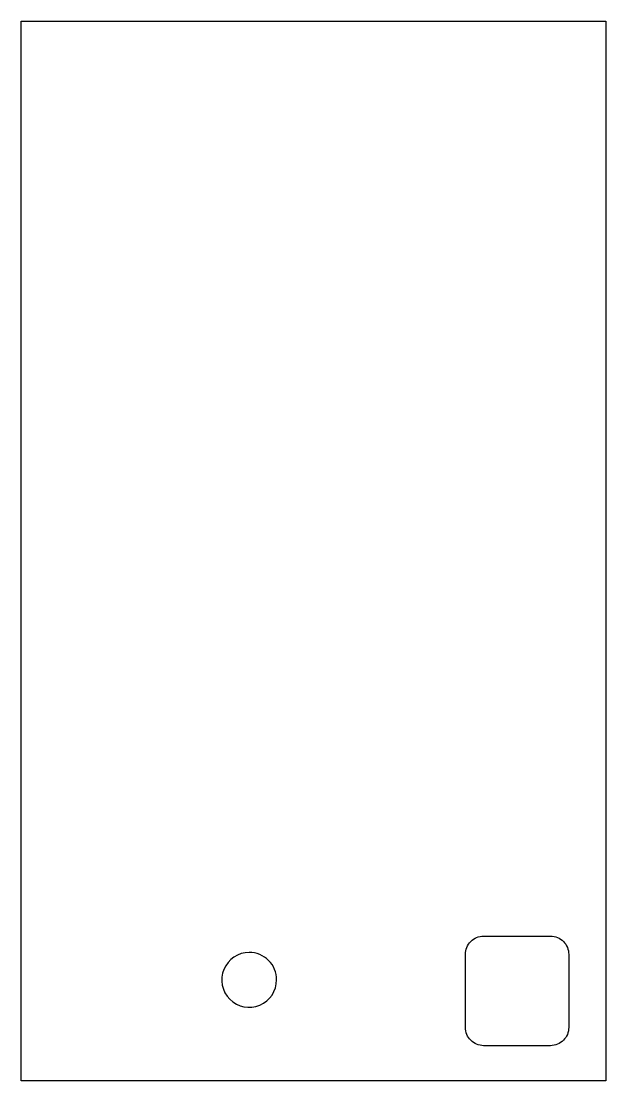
# Model space of a CAD drawing. Header units: millimetres. Extents: x 39 to 199, y 107 to 397.
import ezdxf

# ---------------------------------------------------------------- set-up
doc = ezdxf.new("R2010")
doc.units = ezdxf.units.MM
doc.layers.get('0').update_dxf_attribs({"linetype": 'CONTINUOUS'})

msp = doc.modelspace()

# ---------------------------------------------------------------- linework, layer by layer
at = {"color": 5}
for p, q in [((38.94636, 396.795833), (198.82237, 396.795833)), ((38.94636, 106.795833), (38.94636, 396.795833)), ((198.82237, 396.795833), (198.82237, 106.795833)), ((198.82237, 106.795833), (38.94636, 106.795833))]:
    msp.add_line(p, q, dxfattribs=at)
at = {"color": 3}
for p, q in [((165.41377, 146.40931), (183.69077, 146.40931)), ((165.41377, 146.40931), (165.41377, 146.40931)), ((101.30104, 141.92612), (101.30104, 141.92612)), ((160.41377, 121.40931), (160.41377, 141.40931)), ((188.69077, 141.40931), (188.69077, 121.40931)), ((183.69077, 116.40931), (165.41377, 116.40931))]:
    msp.add_line(p, q, dxfattribs=at)
for points in [[(161.878236, 144.944844), (162.815918, 145.882526), (164.087688, 146.40931), (165.41377, 146.40931)], [(183.69077, 146.40931), (185.016852, 146.40931), (186.288622, 145.882526), (187.226304, 144.944844)], [(160.41377, 141.40931), (160.41377, 142.735392), (160.940554, 144.007162), (161.878236, 144.944844)], [(187.226304, 144.944844), (188.163986, 144.007162), (188.69077, 142.735392), (188.69077, 141.40931)], [(101.30104, 141.92612), (98.267573, 141.92612), (95.532801, 140.098804), (94.371944, 137.296246)], [(106.604341, 139.729421), (105.197818, 141.135944), (103.290164, 141.92612), (101.30104, 141.92612)], [(108.80104, 134.42612), (108.80104, 136.415244), (108.010864, 138.322898), (106.604341, 139.729421)], [(94.371944, 137.296246), (93.211086, 134.493688), (93.852754, 131.267804), (95.997739, 129.122819)], [(104.171166, 127.497024), (106.973724, 128.657881), (108.80104, 131.392653), (108.80104, 134.42612)], [(95.997739, 129.122819), (98.142724, 126.977834), (101.368608, 126.336166), (104.171166, 127.497024)], [(161.878236, 117.873776), (160.940554, 118.811458), (160.41377, 120.083228), (160.41377, 121.40931)], [(188.69077, 121.40931), (188.69077, 120.083228), (188.163986, 118.811458), (187.226304, 117.873776)], [(165.41377, 116.40931), (164.087688, 116.40931), (162.815918, 116.936094), (161.878236, 117.873776)], [(187.226304, 117.873776), (186.288622, 116.936094), (185.016852, 116.40931), (183.69077, 116.40931)]]:
    msp.add_open_spline(points, degree=3, dxfattribs=at)

doc.saveas('drawing.dxf')
